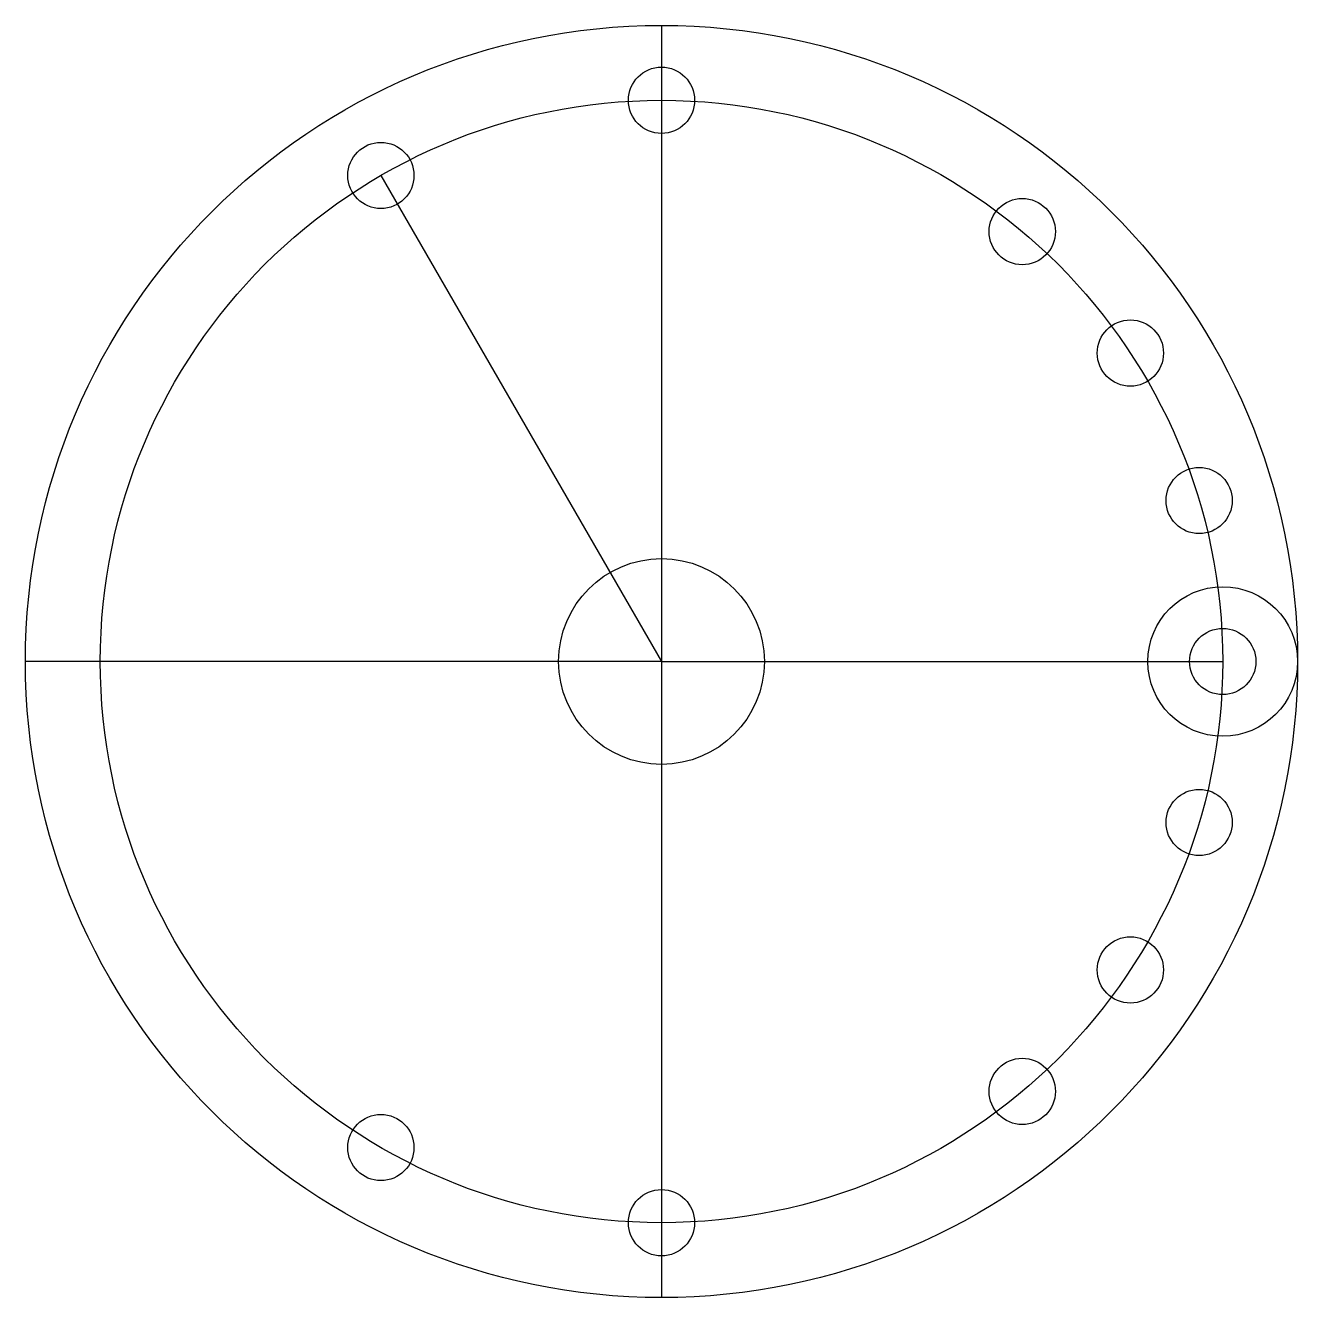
# Model space of a CAD drawing. Header units: inches. Extents: x -1.7 to 1.7, y -1.7 to 1.7.
import ezdxf

# ---------------------------------------------------------------- set-up
doc = ezdxf.new("R2010")
doc.units = ezdxf.units.IN
doc.layers.get('0').update_dxf_attribs({"linetype": 'CONTINUOUS'})

msp = doc.modelspace()

# ---------------------------------------------------------------- linework, layer by layer
for p, q in [((0, 1.7), (0, -1.7)), ((-0.75, 1.299), (0, 0)), ((0, 0), (-1.7, 0)), ((0, 0), (1.5, 0))]:
    msp.add_line(p, q)
for centre, radius in [((0, 0), 1.7), ((0, 1.5), 0.0885), ((0, 0), 1.5), ((-0.75, 1.299), 0.0885), ((0.9642, 1.1491), 0.0885), ((1.2532, 0.8243), 0.0885), ((1.437, 0.4302), 0.0885), ((0, 0), 0.275), ((1.5, 0), 0.2), ((1.5, 0), 0.0885), ((1.437, -0.4302), 0.0885), ((1.2532, -0.8243), 0.0885), ((0.9642, -1.1491), 0.0885), ((-0.75, -1.299), 0.0885), ((0, -1.5), 0.0885)]:
    msp.add_circle(centre, radius)

doc.saveas('drawing.dxf')
